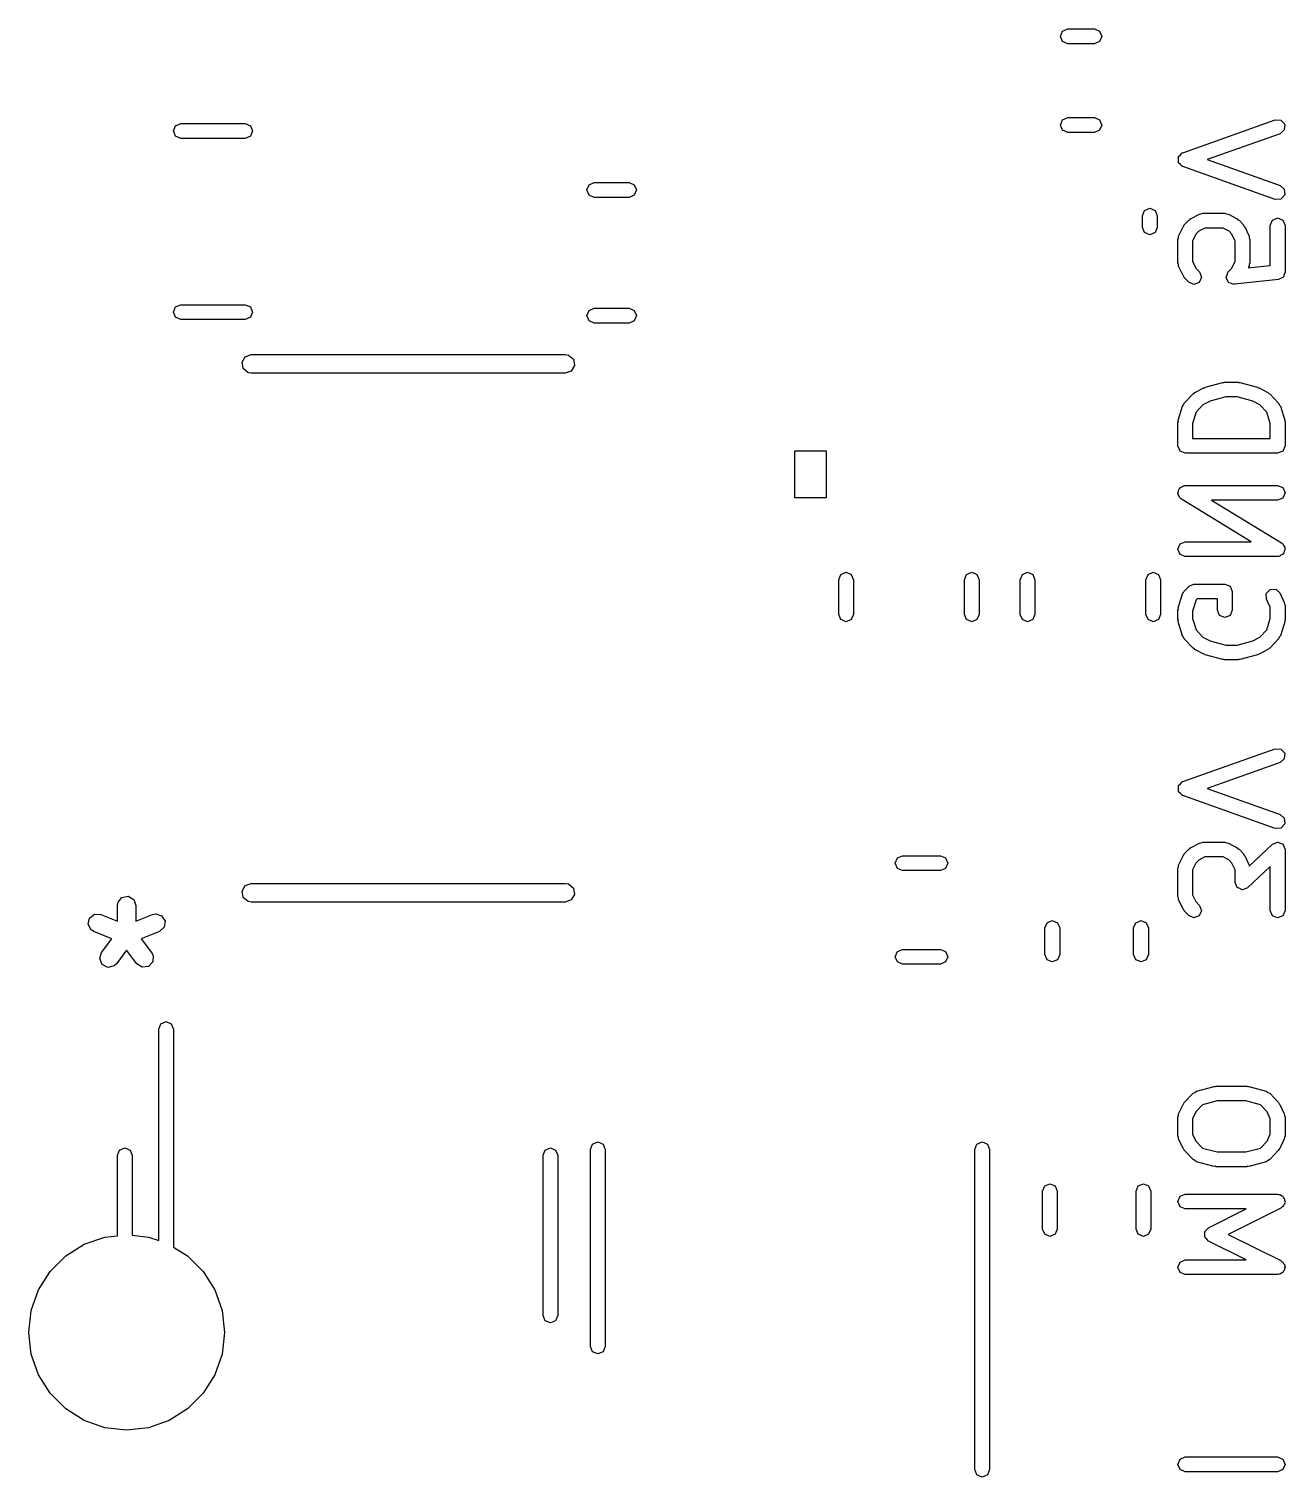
# Model space of a CAD drawing. Extents: x 128.4 to 153, y -58.4 to -34.5.
# Drawn here: x 142.84 to 153.04, y -46.92 to -35.17 of the extents above; entities that cross this region are included whole.
import ezdxf

# ---------------------------------------------------------------- set-up
doc = ezdxf.new("R2010")
doc.units = 0
doc.layers.add('BLACK', color=7, linetype='CONTINUOUS')

msp = doc.modelspace()

# ---------------------------------------------------------------- linework, layer by layer
at = {"layer": 'BLACK', "linetype": 'CONTINUOUS'}
for p, q in [((151.216, -35.227), (151.234, -35.1846)), ((151.234, -35.2694), (151.216, -35.227)), ((151.234, -35.1846), (151.276, -35.167)), ((151.276, -35.167), (151.492, -35.167)), ((151.492, -35.167), (151.534, -35.1846)), ((151.534, -35.1846), (151.552, -35.227)), ((151.552, -35.227), (151.534, -35.2694)), ((151.276, -35.287), (151.234, -35.2694)), ((151.492, -35.287), (151.276, -35.287)), ((151.534, -35.2694), (151.492, -35.287)), ((144.017, -35.995), (144.034, -35.9526)), ((144.034, -35.9526), (144.077, -35.935)), ((144.077, -35.935), (144.599, -35.935)), ((144.599, -35.935), (144.642, -35.9526)), ((144.642, -35.9526), (144.659, -35.995)), ((151.216, -35.947), (151.234, -35.9046)), ((151.234, -35.9894), (151.216, -35.947)), ((151.234, -35.9046), (151.276, -35.887)), ((151.276, -35.887), (151.492, -35.887)), ((151.492, -35.887), (151.534, -35.9046)), ((151.534, -35.9046), (151.552, -35.947)), ((151.552, -35.947), (151.534, -35.9894)), ((152.21, -36.1712), (152.96, -35.9046)), ((152.96, -35.9046), (153.006, -35.9069)), ((153.006, -35.9069), (153.037, -35.941)), ((153.037, -35.941), (153.034, -35.9869)), ((144.034, -36.0374), (144.017, -35.995)), ((144.077, -36.055), (144.034, -36.0374)), ((144.599, -36.055), (144.077, -36.055)), ((144.642, -36.0374), (144.599, -36.055)), ((144.659, -35.995), (144.642, -36.0374)), ((151.276, -36.007), (151.234, -35.9894)), ((151.492, -36.007), (151.276, -36.007)), ((151.534, -35.9894), (151.492, -36.007)), ((153, -36.0176), (152.409, -36.2278)), ((153.034, -35.9869), (153, -36.0176)), ((152.176, -36.202), (152.191, -36.1885)), ((152.176, -36.2053), (152.176, -36.202)), ((152.191, -36.1885), (152.204, -36.1736)), ((152.204, -36.1736), (152.208, -36.1734)), ((152.208, -36.1734), (152.21, -36.1712)), ((152.174, -36.2077), (152.176, -36.2053)), ((152.175, -36.2278), (152.174, -36.2077)), ((152.174, -36.2479), (152.175, -36.2278)), ((152.176, -36.2503), (152.174, -36.2479)), ((152.176, -36.2535), (152.176, -36.2503)), ((152.191, -36.267), (152.176, -36.2535)), ((152.204, -36.282), (152.191, -36.267)), ((152.208, -36.2821), (152.204, -36.282)), ((152.21, -36.2843), (152.208, -36.2821)), ((152.96, -36.551), (152.21, -36.2843)), ((152.409, -36.2278), (153, -36.4379)), ((147.373, -36.474), (147.391, -36.4316)), ((147.391, -36.4316), (147.433, -36.414)), ((147.433, -36.414), (147.715, -36.414)), ((147.715, -36.414), (147.757, -36.4316)), ((147.757, -36.4316), (147.775, -36.474)), ((153, -36.4379), (153.034, -36.4687)), ((147.391, -36.5164), (147.373, -36.474)), ((147.433, -36.534), (147.391, -36.5164)), ((147.715, -36.534), (147.433, -36.534)), ((147.757, -36.5164), (147.715, -36.534)), ((147.775, -36.474), (147.757, -36.5164)), ((153.006, -36.5486), (152.96, -36.551)), ((153.037, -36.5145), (153.006, -36.5486)), ((153.034, -36.4687), (153.037, -36.5145)), ((151.883, -36.6826), (151.9, -36.6402)), ((151.9, -36.6402), (151.943, -36.6226)), ((151.943, -36.6226), (151.985, -36.6402)), ((151.985, -36.6402), (152.003, -36.6826)), ((152.273, -36.7082), (152.345, -36.6701)), ((152.345, -36.6701), (152.359, -36.6686)), ((152.359, -36.6686), (152.373, -36.663)), ((152.373, -36.663), (152.552, -36.663)), ((152.552, -36.663), (152.565, -36.6686)), ((152.565, -36.6686), (152.58, -36.6701)), ((152.58, -36.6701), (152.651, -36.7082)), ((151.883, -36.7774), (151.883, -36.6826)), ((151.9, -36.8198), (151.883, -36.7774)), ((152.003, -36.7774), (151.985, -36.8198)), ((152.003, -36.6826), (152.003, -36.7774)), ((152.176, -36.8499), (152.212, -36.7737)), ((152.212, -36.7737), (152.219, -36.7672)), ((152.219, -36.7672), (152.222, -36.7582)), ((152.222, -36.7582), (152.258, -36.7201)), ((152.258, -36.7201), (152.267, -36.7159)), ((152.267, -36.7159), (152.273, -36.7082)), ((152.388, -36.783), (152.339, -36.8094)), ((152.537, -36.783), (152.388, -36.783)), ((152.586, -36.8094), (152.537, -36.783)), ((152.651, -36.7082), (152.658, -36.7159)), ((152.658, -36.7159), (152.667, -36.7201)), ((152.667, -36.7201), (152.702, -36.7582)), ((152.702, -36.7582), (152.706, -36.7672)), ((152.706, -36.7672), (152.713, -36.7737)), ((152.713, -36.7737), (152.749, -36.8499)), ((152.92, -36.7611), (152.938, -36.7187)), ((152.92, -37.0881), (152.92, -36.7611)), ((152.938, -36.7187), (152.98, -36.7011)), ((152.98, -36.7011), (153.023, -36.7187)), ((153.023, -36.7187), (153.04, -36.7611)), ((153.04, -36.7611), (153.04, -37.1421)), ((151.943, -36.8374), (151.9, -36.8198)), ((151.985, -36.8198), (151.943, -36.8374)), ((152.17, -36.8754), (152.175, -36.8632)), ((152.17, -37.0659), (152.17, -36.8754)), ((152.175, -36.8632), (152.176, -36.8499)), ((152.316, -36.8333), (152.29, -36.8888)), ((152.29, -36.8888), (152.29, -37.0525)), ((152.339, -36.8094), (152.316, -36.8333)), ((152.608, -36.8333), (152.586, -36.8094)), ((152.634, -36.8888), (152.608, -36.8333)), ((152.634, -37.0525), (152.634, -36.8888)), ((152.749, -36.8499), (152.749, -36.8632)), ((152.749, -36.8632), (152.754, -36.8754)), ((152.754, -36.8754), (152.754, -37.0659)), ((152.175, -37.0781), (152.17, -37.0659)), ((152.176, -37.0913), (152.175, -37.0781)), ((152.212, -37.1675), (152.176, -37.0913)), ((152.29, -37.0525), (152.316, -37.108)), ((152.316, -37.108), (152.345, -37.1391)), ((152.345, -37.1391), (152.362, -37.1821)), ((152.57, -37.1625), (152.576, -37.1425)), ((152.576, -37.1425), (152.578, -37.1413)), ((152.578, -37.1413), (152.579, -37.1391)), ((152.579, -37.1391), (152.608, -37.108)), ((152.608, -37.108), (152.634, -37.0525)), ((152.741, -37.1072), (152.92, -37.0881)), ((152.749, -37.0913), (152.741, -37.1072)), ((152.754, -37.0659), (152.749, -37.0781)), ((152.749, -37.0781), (152.749, -37.0913)), ((153.04, -37.1421), (153.032, -37.1606)), ((152.219, -37.1741), (152.212, -37.1675)), ((152.222, -37.1831), (152.219, -37.1741)), ((152.258, -37.2212), (152.222, -37.1831)), ((152.3, -37.2401), (152.258, -37.2212)), ((152.343, -37.2239), (152.3, -37.2401)), ((152.362, -37.1821), (152.343, -37.2239)), ((152.563, -37.1821), (152.57, -37.1625)), ((152.564, -37.1843), (152.563, -37.1821)), ((152.563, -37.1865), (152.564, -37.1843)), ((152.573, -37.2049), (152.563, -37.1865)), ((152.582, -37.2239), (152.573, -37.2049)), ((152.584, -37.2248), (152.582, -37.2239)), ((152.585, -37.2268), (152.584, -37.2248)), ((152.605, -37.2328), (152.585, -37.2268)), ((152.625, -37.2401), (152.605, -37.2328)), ((152.627, -37.2392), (152.625, -37.2401)), ((152.629, -37.2398), (152.627, -37.2392)), ((152.986, -37.2017), (152.629, -37.2398)), ((153.004, -37.1921), (152.986, -37.2017)), ((153.023, -37.1845), (153.004, -37.1921)), ((153.024, -37.1814), (153.023, -37.1845)), ((153.027, -37.1798), (153.024, -37.1814)), ((153.032, -37.1606), (153.027, -37.1798)), ((144.017, -37.465), (144.034, -37.4226)), ((144.034, -37.5074), (144.017, -37.465)), ((144.034, -37.4226), (144.077, -37.405)), ((144.077, -37.405), (144.599, -37.405)), ((144.599, -37.405), (144.642, -37.4226)), ((144.642, -37.4226), (144.659, -37.465)), ((144.659, -37.465), (144.642, -37.5074)), ((147.373, -37.494), (147.391, -37.4516)), ((147.391, -37.5364), (147.373, -37.494)), ((147.391, -37.4516), (147.433, -37.434)), ((147.433, -37.434), (147.715, -37.434)), ((147.715, -37.434), (147.757, -37.4516)), ((147.757, -37.4516), (147.775, -37.494)), ((147.775, -37.494), (147.757, -37.5364)), ((144.077, -37.525), (144.034, -37.5074)), ((144.599, -37.525), (144.077, -37.525)), ((144.642, -37.5074), (144.599, -37.525)), ((147.433, -37.554), (147.391, -37.5364)), ((147.715, -37.554), (147.433, -37.554)), ((147.757, -37.5364), (147.715, -37.554)), ((144.574, -37.8725), (144.6, -37.8273)), ((144.6, -37.8273), (144.649, -37.8095)), ((144.649, -37.8095), (147.197, -37.8095)), ((147.197, -37.8095), (147.223, -37.8141)), ((147.223, -37.8141), (147.263, -37.8476)), ((147.263, -37.8476), (147.272, -37.8989)), ((144.583, -37.9238), (144.574, -37.8725)), ((144.623, -37.9573), (144.583, -37.9238)), ((144.649, -37.9619), (144.623, -37.9573)), ((147.197, -37.9619), (144.649, -37.9619)), ((147.246, -37.9441), (147.197, -37.9619)), ((147.272, -37.8989), (147.246, -37.9441)), ((152.309, -38.1177), (152.38, -38.0796)), ((152.38, -38.0796), (152.388, -38.0789)), ((152.388, -38.0789), (152.393, -38.0746)), ((152.393, -38.0746), (152.536, -38.0365)), ((152.536, -38.0365), (152.544, -38.0375)), ((152.544, -38.0375), (152.552, -38.0344)), ((152.552, -38.0344), (152.659, -38.0344)), ((152.659, -38.0344), (152.666, -38.0375)), ((152.666, -38.0375), (152.674, -38.0365)), ((152.674, -38.0365), (152.817, -38.0746)), ((152.817, -38.0746), (152.823, -38.0789)), ((152.823, -38.0789), (152.83, -38.0796)), ((152.83, -38.0796), (152.901, -38.1177)), ((152.222, -38.2058), (152.293, -38.1296)), ((152.293, -38.1296), (152.303, -38.1255)), ((152.303, -38.1255), (152.309, -38.1177)), ((152.431, -38.1887), (152.374, -38.2189)), ((152.559, -38.1544), (152.431, -38.1887)), ((152.651, -38.1544), (152.559, -38.1544)), ((152.779, -38.1887), (152.651, -38.1544)), ((152.836, -38.2189), (152.779, -38.1887)), ((152.901, -38.1177), (152.908, -38.1255)), ((152.908, -38.1255), (152.917, -38.1296)), ((152.917, -38.1296), (152.988, -38.2058)), ((152.173, -38.3432), (152.209, -38.2289)), ((152.209, -38.2289), (152.217, -38.2185)), ((152.217, -38.2185), (152.222, -38.2058)), ((152.319, -38.2778), (152.29, -38.3703)), ((152.374, -38.2189), (152.319, -38.2778)), ((152.891, -38.2778), (152.836, -38.2189)), ((152.92, -38.3703), (152.891, -38.2778)), ((152.988, -38.2058), (152.993, -38.2185)), ((152.993, -38.2185), (153.002, -38.2289)), ((153.002, -38.2289), (153.037, -38.3432)), ((152.17, -38.3611), (152.174, -38.3525)), ((152.17, -38.5516), (152.17, -38.3611)), ((152.174, -38.3525), (152.173, -38.3432)), ((152.29, -38.3703), (152.29, -38.4916)), ((152.92, -38.4916), (152.92, -38.3703)), ((153.037, -38.3432), (153.037, -38.3525)), ((153.037, -38.3525), (153.04, -38.3611)), ((153.04, -38.3611), (153.04, -38.5516)), ((152.188, -38.594), (152.17, -38.5516)), ((152.29, -38.4916), (152.92, -38.4916)), ((153.04, -38.5516), (153.023, -38.594)), ((149.06, -38.9725), (149.06, -38.5915)), ((149.06, -38.5915), (149.314, -38.5915)), ((149.314, -38.5915), (149.314, -38.9725)), ((152.23, -38.6116), (152.188, -38.594)), ((152.98, -38.6116), (152.23, -38.6116)), ((153.023, -38.594), (152.98, -38.6116)), ((152.176, -38.9175), (152.179, -38.9013)), ((152.179, -38.9013), (152.185, -38.8969)), ((152.185, -38.8969), (152.188, -38.8901)), ((152.188, -38.8901), (152.203, -38.8839)), ((152.203, -38.8839), (152.216, -38.8742)), ((152.216, -38.8742), (152.223, -38.8754)), ((152.223, -38.8754), (152.23, -38.8725)), ((152.23, -38.8725), (152.98, -38.8725)), ((152.98, -38.8725), (153.023, -38.8901)), ((153.023, -38.8901), (153.04, -38.9325)), ((149.314, -38.9725), (149.06, -38.9725)), ((152.17, -38.9325), (152.176, -38.9175)), ((152.173, -38.9394), (152.17, -38.9325)), ((152.172, -38.9467), (152.173, -38.9394)), ((152.181, -38.9599), (152.172, -38.9467)), ((152.188, -38.975), (152.181, -38.9599)), ((152.195, -38.9778), (152.188, -38.975)), ((152.199, -38.9838), (152.195, -38.9778)), ((152.766, -39.3297), (152.199, -38.9838)), ((152.98, -38.9925), (152.444, -38.9925)), ((152.444, -38.9925), (153.011, -39.3385)), ((153.023, -38.975), (152.98, -38.9925)), ((153.04, -38.9325), (153.023, -38.975)), ((152.17, -39.3897), (152.188, -39.3473)), ((152.188, -39.3473), (152.23, -39.3297)), ((152.23, -39.3297), (152.766, -39.3297)), ((153.011, -39.3385), (153.016, -39.3444)), ((153.016, -39.3444), (153.023, -39.3473)), ((153.023, -39.3473), (153.029, -39.3623)), ((153.029, -39.3623), (153.038, -39.3755)), ((153.038, -39.3755), (153.037, -39.3828)), ((152.188, -39.4321), (152.17, -39.3897)), ((152.23, -39.4497), (152.188, -39.4321)), ((152.98, -39.4497), (152.23, -39.4497)), ((152.987, -39.4469), (152.98, -39.4497)), ((152.994, -39.448), (152.987, -39.4469)), ((153.007, -39.4384), (152.994, -39.448)), ((153.023, -39.4321), (153.007, -39.4384)), ((153.025, -39.4253), (153.023, -39.4321)), ((153.031, -39.4209), (153.025, -39.4253)), ((153.034, -39.4048), (153.031, -39.4209)), ((153.04, -39.3897), (153.034, -39.4048)), ((153.037, -39.3828), (153.04, -39.3897)), ((149.417, -39.6374), (149.435, -39.595)), ((149.435, -39.595), (149.477, -39.5774)), ((149.477, -39.5774), (149.519, -39.595)), ((149.519, -39.595), (149.537, -39.6374)), ((150.437, -39.6374), (150.455, -39.595)), ((150.455, -39.595), (150.497, -39.5774)), ((150.497, -39.5774), (150.539, -39.595)), ((150.539, -39.595), (150.557, -39.6374)), ((150.89, -39.6374), (150.908, -39.595)), ((150.908, -39.595), (150.95, -39.5774)), ((150.95, -39.5774), (150.993, -39.595)), ((150.993, -39.595), (151.01, -39.6374)), ((151.91, -39.6374), (151.928, -39.595)), ((151.928, -39.595), (151.97, -39.5774)), ((151.97, -39.5774), (152.013, -39.595)), ((152.013, -39.595), (152.03, -39.6374)), ((149.417, -39.9186), (149.417, -39.6374)), ((149.537, -39.6374), (149.537, -39.9186)), ((150.437, -39.9186), (150.437, -39.6374)), ((150.557, -39.6374), (150.557, -39.9186)), ((150.89, -39.9186), (150.89, -39.6374)), ((151.01, -39.6374), (151.01, -39.9186)), ((151.91, -39.9186), (151.91, -39.6374)), ((152.03, -39.6374), (152.03, -39.9186)), ((152.222, -39.7296), (152.258, -39.6915)), ((152.258, -39.6915), (152.259, -39.6911)), ((152.259, -39.6901), (152.28, -39.6817)), ((152.259, -39.6911), (152.259, -39.6901)), ((152.28, -39.6817), (152.3, -39.6726)), ((152.3, -39.6726), (152.301, -39.6729)), ((152.301, -39.6729), (152.302, -39.6725)), ((152.302, -39.6725), (152.552, -39.6725)), ((152.552, -39.6725), (152.594, -39.6901)), ((152.594, -39.6901), (152.612, -39.7325)), ((152.888, -39.7502), (152.919, -39.7163)), ((152.919, -39.7163), (152.965, -39.7142)), ((152.965, -39.7142), (152.999, -39.7452)), ((152.173, -39.867), (152.209, -39.7527)), ((152.209, -39.7527), (152.217, -39.7423)), ((152.217, -39.7423), (152.222, -39.7296)), ((152.319, -39.8016), (152.29, -39.8941)), ((152.328, -39.7925), (152.319, -39.8016)), ((152.492, -39.7925), (152.328, -39.7925)), ((152.492, -39.8849), (152.492, -39.7925)), ((152.612, -39.7325), (152.612, -39.8849)), ((152.89, -39.7961), (152.888, -39.7502)), ((152.92, -39.8602), (152.89, -39.7961)), ((152.999, -39.7452), (153.034, -39.8214)), ((153.034, -39.8214), (153.035, -39.8346)), ((153.035, -39.8346), (153.04, -39.8468)), ((149.435, -39.961), (149.417, -39.9186)), ((149.477, -39.9786), (149.435, -39.961)), ((149.519, -39.961), (149.477, -39.9786)), ((149.537, -39.9186), (149.519, -39.961)), ((150.455, -39.961), (150.437, -39.9186)), ((150.497, -39.9786), (150.455, -39.961)), ((150.539, -39.961), (150.497, -39.9786)), ((150.557, -39.9186), (150.539, -39.961)), ((150.908, -39.961), (150.89, -39.9186)), ((150.95, -39.9786), (150.908, -39.961)), ((150.993, -39.961), (150.95, -39.9786)), ((151.01, -39.9186), (150.993, -39.961)), ((151.928, -39.961), (151.91, -39.9186)), ((151.97, -39.9786), (151.928, -39.961)), ((152.013, -39.961), (151.97, -39.9786)), ((152.03, -39.9186), (152.013, -39.961)), ((152.17, -39.8849), (152.174, -39.8763)), ((152.17, -39.9611), (152.17, -39.8849)), ((152.174, -39.9697), (152.17, -39.9611)), ((152.174, -39.8763), (152.173, -39.867)), ((152.29, -39.8941), (152.29, -39.952)), ((152.29, -39.952), (152.319, -40.0444)), ((152.509, -39.9273), (152.492, -39.8849)), ((152.552, -39.9449), (152.509, -39.9273)), ((152.594, -39.9273), (152.552, -39.9449)), ((152.612, -39.8849), (152.594, -39.9273)), ((152.891, -40.0444), (152.92, -39.952)), ((152.92, -39.952), (152.92, -39.8602)), ((153.04, -39.9611), (153.037, -39.9697)), ((153.04, -39.8468), (153.04, -39.9611)), ((152.173, -39.979), (152.174, -39.9697)), ((152.209, -40.0933), (152.173, -39.979)), ((152.319, -40.0444), (152.374, -40.1033)), ((152.836, -40.1033), (152.891, -40.0444)), ((153.037, -39.979), (153.002, -40.0933)), ((153.037, -39.9697), (153.037, -39.979)), ((152.217, -40.1037), (152.209, -40.0933)), ((152.222, -40.1164), (152.217, -40.1037)), ((152.293, -40.1926), (152.222, -40.1164)), ((152.303, -40.1968), (152.293, -40.1926)), ((152.309, -40.2045), (152.303, -40.1968)), ((152.374, -40.1033), (152.431, -40.1335)), ((152.431, -40.1335), (152.559, -40.1678)), ((152.559, -40.1678), (152.651, -40.1678)), ((152.651, -40.1678), (152.779, -40.1335)), ((152.779, -40.1335), (152.836, -40.1033)), ((152.908, -40.1968), (152.901, -40.2045)), ((152.917, -40.1926), (152.908, -40.1968)), ((152.988, -40.1164), (152.917, -40.1926)), ((152.993, -40.1037), (152.988, -40.1164)), ((153.002, -40.0933), (152.993, -40.1037)), ((152.38, -40.2426), (152.309, -40.2045)), ((152.388, -40.2433), (152.38, -40.2426)), ((152.393, -40.2477), (152.388, -40.2433)), ((152.536, -40.2858), (152.393, -40.2477)), ((152.544, -40.2847), (152.536, -40.2858)), ((152.552, -40.2878), (152.544, -40.2847)), ((152.659, -40.2878), (152.552, -40.2878)), ((152.666, -40.2847), (152.659, -40.2878)), ((152.674, -40.2858), (152.666, -40.2847)), ((152.817, -40.2477), (152.674, -40.2858)), ((152.823, -40.2433), (152.817, -40.2477)), ((152.83, -40.2426), (152.823, -40.2433)), ((152.901, -40.2045), (152.83, -40.2426)), ((152.21, -41.276), (152.96, -41.0093)), ((152.96, -41.0093), (153.006, -41.0117)), ((153.006, -41.0117), (153.037, -41.0458)), ((153, -41.1224), (152.409, -41.3325)), ((153.034, -41.0916), (153, -41.1224)), ((153.037, -41.0458), (153.034, -41.0916)), ((152.174, -41.3124), (152.176, -41.31)), ((152.175, -41.3325), (152.174, -41.3124)), ((152.174, -41.3526), (152.175, -41.3325)), ((152.176, -41.3551), (152.174, -41.3526)), ((152.176, -41.3068), (152.191, -41.2933)), ((152.176, -41.31), (152.176, -41.3068)), ((152.176, -41.3583), (152.176, -41.3551)), ((152.191, -41.3718), (152.176, -41.3583)), ((152.191, -41.2933), (152.204, -41.2784)), ((152.204, -41.3867), (152.191, -41.3718)), ((152.204, -41.2784), (152.208, -41.2782)), ((152.208, -41.2782), (152.21, -41.276)), ((152.409, -41.3325), (153, -41.5427)), ((152.208, -41.3869), (152.204, -41.3867)), ((152.21, -41.3891), (152.208, -41.3869)), ((152.96, -41.6557), (152.21, -41.3891)), ((153, -41.5427), (153.034, -41.5734)), ((153.034, -41.5734), (153.037, -41.6193)), ((153.006, -41.6534), (152.96, -41.6557)), ((153.037, -41.6193), (153.006, -41.6534)), ((152.222, -41.8629), (152.258, -41.8248)), ((152.258, -41.8248), (152.267, -41.8207)), ((152.267, -41.8207), (152.273, -41.8129)), ((152.273, -41.8129), (152.345, -41.7748)), ((152.345, -41.7748), (152.359, -41.7734)), ((152.359, -41.7734), (152.373, -41.7678)), ((152.373, -41.7678), (152.552, -41.7678)), ((152.552, -41.7678), (152.565, -41.7734)), ((152.565, -41.7734), (152.58, -41.7748)), ((152.58, -41.7748), (152.651, -41.8129)), ((152.651, -41.8129), (152.658, -41.8207)), ((152.658, -41.8207), (152.667, -41.8248)), ((152.667, -41.8248), (152.702, -41.8629)), ((152.749, -41.9614), (152.939, -41.7839)), ((152.939, -41.7839), (152.96, -41.7762)), ((152.96, -41.7762), (152.98, -41.7678)), ((152.98, -41.7678), (152.981, -41.7682)), ((152.981, -41.7682), (152.982, -41.7678)), ((152.982, -41.7678), (153.002, -41.7769)), ((153.002, -41.7769), (153.023, -41.7854)), ((153.023, -41.7854), (153.023, -41.7864)), ((153.023, -41.7864), (153.024, -41.7868)), ((153.024, -41.7868), (153.032, -41.8074)), ((153.032, -41.8074), (153.04, -41.8278)), ((153.04, -41.8278), (153.04, -42.323)), ((149.875, -41.938), (149.893, -41.8956)), ((149.893, -41.9804), (149.875, -41.938)), ((149.893, -41.8956), (149.935, -41.878)), ((149.935, -41.878), (150.242, -41.878)), ((150.242, -41.878), (150.285, -41.8956)), ((150.285, -41.8956), (150.302, -41.938)), ((150.302, -41.938), (150.285, -41.9804)), ((152.175, -41.9679), (152.176, -41.9547)), ((152.176, -41.9547), (152.212, -41.8785)), ((152.212, -41.8785), (152.219, -41.872)), ((152.219, -41.872), (152.222, -41.8629)), ((152.316, -41.9381), (152.29, -41.9935)), ((152.339, -41.9141), (152.316, -41.9381)), ((152.388, -41.8878), (152.339, -41.9141)), ((152.537, -41.8878), (152.388, -41.8878)), ((152.586, -41.9141), (152.537, -41.8878)), ((152.608, -41.9381), (152.586, -41.9141)), ((152.634, -41.9935), (152.608, -41.9381)), ((152.702, -41.8629), (152.706, -41.872)), ((152.706, -41.872), (152.713, -41.8785)), ((152.713, -41.8785), (152.749, -41.9547)), ((152.749, -41.9547), (152.749, -41.9614)), ((149.935, -41.998), (149.893, -41.9804)), ((150.242, -41.998), (149.935, -41.998)), ((150.285, -41.9804), (150.242, -41.998)), ((152.17, -41.9802), (152.175, -41.9679)), ((152.17, -42.2087), (152.17, -41.9802)), ((152.29, -41.9935), (152.29, -42.1954)), ((152.634, -42.0944), (152.634, -41.9935)), ((152.92, -41.9659), (152.735, -42.1383)), ((152.92, -42.323), (152.92, -41.9659)), ((144.574, -42.1651), (144.6, -42.1199)), ((144.583, -42.2164), (144.574, -42.1651)), ((144.6, -42.1199), (144.649, -42.1021)), ((144.649, -42.1021), (147.197, -42.1021)), ((147.197, -42.1021), (147.223, -42.1067)), ((147.223, -42.1067), (147.263, -42.1402)), ((147.272, -42.1915), (147.246, -42.2367)), ((147.263, -42.1402), (147.272, -42.1915)), ((152.29, -42.1954), (152.316, -42.2508)), ((152.643, -42.1148), (152.634, -42.0944)), ((152.651, -42.1354), (152.643, -42.1148)), ((152.652, -42.1358), (152.651, -42.1354)), ((152.652, -42.1369), (152.652, -42.1358)), ((152.672, -42.1453), (152.652, -42.1369)), ((152.692, -42.1544), (152.672, -42.1453)), ((152.693, -42.154), (152.692, -42.1544)), ((152.694, -42.1544), (152.693, -42.154)), ((152.715, -42.146), (152.694, -42.1544)), ((152.735, -42.1383), (152.715, -42.146)), ((143.562, -42.2808), (143.567, -42.2552)), ((143.562, -42.4081), (143.562, -42.2808)), ((143.567, -42.2552), (143.599, -42.2159)), ((143.599, -42.2159), (143.65, -42.207)), ((143.65, -42.207), (143.694, -42.2326)), ((143.694, -42.2326), (143.712, -42.2808)), ((143.712, -42.2808), (143.712, -42.4081)), ((144.623, -42.2499), (144.583, -42.2164)), ((144.649, -42.2545), (144.623, -42.2499)), ((147.197, -42.2545), (144.649, -42.2545)), ((147.246, -42.2367), (147.197, -42.2545)), ((152.175, -42.221), (152.17, -42.2087)), ((152.176, -42.2342), (152.175, -42.221)), ((152.212, -42.3104), (152.176, -42.2342)), ((152.219, -42.3169), (152.212, -42.3104)), ((152.316, -42.2508), (152.345, -42.282)), ((152.345, -42.282), (152.362, -42.325)), ((143.325, -42.4344), (143.335, -42.3842)), ((143.335, -42.3842), (143.375, -42.3524)), ((143.375, -42.3524), (143.427, -42.354)), ((143.427, -42.354), (143.562, -42.4081)), ((143.712, -42.4081), (143.847, -42.354)), ((143.847, -42.354), (143.873, -42.3487)), ((143.873, -42.3487), (143.921, -42.3647)), ((143.921, -42.3647), (143.949, -42.4083)), ((143.949, -42.4083), (143.941, -42.4591)), ((151.091, -42.4642), (151.109, -42.4217)), ((151.109, -42.4217), (151.151, -42.4042)), ((151.151, -42.4042), (151.193, -42.4217)), ((151.193, -42.4217), (151.211, -42.4642)), ((151.811, -42.4642), (151.829, -42.4217)), ((151.829, -42.4217), (151.871, -42.4042)), ((151.871, -42.4042), (151.913, -42.4217)), ((151.913, -42.4217), (151.931, -42.4642)), ((152.222, -42.326), (152.219, -42.3169)), ((152.258, -42.3641), (152.222, -42.326)), ((152.3, -42.383), (152.258, -42.3641)), ((152.343, -42.3668), (152.3, -42.383)), ((152.362, -42.325), (152.343, -42.3668)), ((152.938, -42.3654), (152.92, -42.323)), ((152.98, -42.383), (152.938, -42.3654)), ((153.023, -42.3654), (152.98, -42.383)), ((153.04, -42.323), (153.023, -42.3654)), ((143.349, -42.4796), (143.325, -42.4344)), ((143.371, -42.4933), (143.349, -42.4796)), ((143.518, -42.5522), (143.371, -42.4933)), ((143.903, -42.4933), (143.756, -42.5522)), ((143.941, -42.4591), (143.903, -42.4933)), ((151.091, -42.6798), (151.091, -42.4642)), ((151.211, -42.4642), (151.211, -42.6798)), ((151.811, -42.6798), (151.811, -42.4642)), ((151.931, -42.4642), (151.931, -42.6798)), ((143.419, -42.7135), (143.434, -42.6644)), ((143.434, -42.6644), (143.518, -42.5522)), ((143.637, -42.6439), (143.554, -42.7544)), ((143.72, -42.7544), (143.637, -42.6439)), ((143.756, -42.5522), (143.84, -42.6644)), ((143.84, -42.6644), (143.852, -42.6876)), ((149.875, -42.698), (149.893, -42.6556)), ((149.893, -42.6556), (149.935, -42.638)), ((149.935, -42.638), (150.242, -42.638)), ((150.242, -42.638), (150.285, -42.6556)), ((150.285, -42.6556), (150.302, -42.698)), ((143.439, -42.7607), (143.419, -42.7135)), ((143.485, -42.7839), (143.439, -42.7607)), ((143.535, -42.7722), (143.485, -42.7839)), ((143.554, -42.7544), (143.535, -42.7722)), ((143.763, -42.7824), (143.72, -42.7544)), ((143.814, -42.7763), (143.763, -42.7824)), ((143.849, -42.7389), (143.814, -42.7763)), ((143.852, -42.6876), (143.849, -42.7389)), ((149.893, -42.7404), (149.875, -42.698)), ((149.935, -42.758), (149.893, -42.7404)), ((150.242, -42.758), (149.935, -42.758)), ((150.285, -42.7404), (150.242, -42.758)), ((150.302, -42.698), (150.285, -42.7404)), ((151.109, -42.7223), (151.091, -42.6798)), ((151.151, -42.7398), (151.109, -42.7223)), ((151.193, -42.7223), (151.151, -42.7398)), ((151.211, -42.6798), (151.193, -42.7223)), ((151.829, -42.7223), (151.811, -42.6798)), ((151.871, -42.7398), (151.829, -42.7223)), ((151.913, -42.7223), (151.871, -42.7398)), ((151.931, -42.6798), (151.913, -42.7223)), ((143.897, -43.2846), (143.914, -43.2422)), ((143.914, -43.2422), (143.957, -43.2246)), ((143.957, -43.2246), (143.999, -43.2422)), ((143.999, -43.2422), (144.017, -43.2846)), ((143.897, -44.9596), (143.897, -43.2846)), ((144.017, -43.2846), (144.017, -44.9596)), ((152.222, -43.882), (152.293, -43.8058)), ((152.293, -43.8058), (152.309, -43.7989)), ((152.309, -43.7989), (152.322, -43.7889)), ((152.322, -43.7889), (152.465, -43.7508)), ((152.465, -43.7508), (152.473, -43.7518)), ((152.473, -43.7518), (152.48, -43.7487)), ((152.48, -43.7487), (152.73, -43.7487)), ((152.73, -43.7487), (152.738, -43.7518)), ((152.738, -43.7518), (152.746, -43.7508)), ((152.746, -43.7508), (152.888, -43.7889)), ((152.888, -43.7889), (152.902, -43.7989)), ((152.902, -43.7989), (152.917, -43.8058)), ((152.917, -43.8058), (152.988, -43.882)), ((152.176, -43.9737), (152.212, -43.8976)), ((152.212, -43.8976), (152.219, -43.891)), ((152.219, -43.891), (152.222, -43.882)), ((152.316, -43.9571), (152.29, -44.0126)), ((152.369, -43.9004), (152.316, -43.9571)), ((152.488, -43.8687), (152.369, -43.9004)), ((152.722, -43.8687), (152.488, -43.8687)), ((152.841, -43.9004), (152.722, -43.8687)), ((152.894, -43.9571), (152.841, -43.9004)), ((152.92, -44.0126), (152.894, -43.9571)), ((152.988, -43.882), (152.992, -43.891)), ((152.992, -43.891), (152.999, -43.8976)), ((152.999, -43.8976), (153.034, -43.9737)), ((152.17, -43.9992), (152.175, -43.987)), ((152.17, -44.1516), (152.17, -43.9992)), ((152.175, -43.987), (152.176, -43.9737)), ((152.29, -44.0126), (152.29, -44.1382)), ((152.92, -44.1382), (152.92, -44.0126)), ((153.034, -43.9737), (153.035, -43.987)), ((153.035, -43.987), (153.04, -43.9992)), ((153.04, -43.9992), (153.04, -44.1516)), ((152.175, -44.1638), (152.17, -44.1516)), ((152.176, -44.1771), (152.175, -44.1638)), ((152.212, -44.2532), (152.176, -44.1771)), ((152.29, -44.1382), (152.316, -44.1937)), ((152.316, -44.1937), (152.369, -44.2504)), ((152.841, -44.2504), (152.894, -44.1937)), ((152.894, -44.1937), (152.92, -44.1382)), ((153.034, -44.1771), (152.999, -44.2532)), ((153.035, -44.1638), (153.034, -44.1771)), ((153.04, -44.1516), (153.035, -44.1638)), ((143.562, -44.3096), (143.58, -44.2672)), ((143.562, -44.9596), (143.562, -44.3096)), ((143.58, -44.2672), (143.622, -44.2496)), ((143.622, -44.2496), (143.665, -44.2672)), ((143.665, -44.2672), (143.682, -44.3096)), ((143.682, -44.3096), (143.682, -44.9587)), ((147.017, -44.3096), (147.034, -44.2672)), ((147.017, -44.9596), (147.017, -44.3096)), ((147.034, -44.2672), (147.077, -44.2496)), ((147.077, -44.2496), (147.119, -44.2672)), ((147.119, -44.2672), (147.137, -44.3096)), ((147.137, -44.3096), (147.137, -44.9596)), ((147.402, -44.2612), (147.419, -44.2188)), ((147.402, -45.0612), (147.402, -44.2612)), ((147.419, -44.2188), (147.462, -44.2012)), ((147.462, -44.2012), (147.504, -44.2188)), ((147.504, -44.2188), (147.522, -44.2612)), ((147.522, -44.2612), (147.522, -45.0612)), ((150.522, -44.2612), (150.539, -44.2188)), ((150.522, -45.0612), (150.522, -44.2612)), ((150.539, -44.2188), (150.582, -44.2012)), ((150.582, -44.2012), (150.624, -44.2188)), ((150.624, -44.2188), (150.642, -44.2612)), ((150.642, -44.2612), (150.642, -45.0612)), ((152.219, -44.2598), (152.212, -44.2532)), ((152.222, -44.2688), (152.219, -44.2598)), ((152.293, -44.345), (152.222, -44.2688)), ((152.369, -44.2504), (152.488, -44.2821)), ((152.488, -44.2821), (152.722, -44.2821)), ((152.722, -44.2821), (152.841, -44.2504)), ((152.988, -44.2688), (152.917, -44.345)), ((152.992, -44.2598), (152.988, -44.2688)), ((152.999, -44.2532), (152.992, -44.2598)), ((152.309, -44.3518), (152.293, -44.345)), ((152.322, -44.3619), (152.309, -44.3518)), ((152.465, -44.4), (152.322, -44.3619)), ((152.473, -44.399), (152.465, -44.4)), ((152.48, -44.4021), (152.473, -44.399)), ((152.73, -44.4021), (152.48, -44.4021)), ((152.738, -44.399), (152.73, -44.4021)), ((152.746, -44.4), (152.738, -44.399)), ((152.888, -44.3619), (152.746, -44.4)), ((152.902, -44.3519), (152.888, -44.3619)), ((152.917, -44.345), (152.902, -44.3519)), ((151.089, -44.5583), (151.131, -44.5408)), ((151.131, -44.5408), (151.173, -44.5583)), ((151.849, -44.5583), (151.891, -44.5408)), ((151.891, -44.5408), (151.933, -44.5583)), ((151.071, -44.6008), (151.089, -44.5583)), ((151.071, -44.908), (151.071, -44.6008)), ((151.173, -44.5583), (151.191, -44.6008)), ((151.191, -44.6008), (151.191, -44.908)), ((151.831, -44.6008), (151.849, -44.5583)), ((151.831, -44.908), (151.831, -44.6008)), ((151.933, -44.5583), (151.951, -44.6008)), ((151.951, -44.6008), (151.951, -44.908)), ((152.17, -44.6849), (152.188, -44.6425)), ((152.188, -44.6425), (152.23, -44.6249)), ((152.23, -44.6249), (152.98, -44.6249)), ((152.98, -44.6249), (152.989, -44.6287)), ((152.989, -44.6287), (152.999, -44.628)), ((152.999, -44.628), (153.01, -44.6372)), ((153.01, -44.6372), (153.023, -44.6425)), ((153.023, -44.6425), (153.026, -44.6517)), ((153.026, -44.6517), (153.034, -44.6582)), ((153.034, -44.6582), (153.035, -44.6721)), ((152.188, -44.7273), (152.17, -44.6849)), ((152.23, -44.7449), (152.188, -44.7273)), ((152.725, -44.7449), (152.23, -44.7449)), ((152.418, -44.8979), (152.725, -44.7449)), ((153.007, -44.7386), (152.579, -44.9516)), ((153.013, -44.7311), (153.007, -44.7386)), ((153.023, -44.7273), (153.013, -44.7311)), ((153.028, -44.7145), (153.023, -44.7273)), ((153.037, -44.704), (153.028, -44.7145)), ((153.035, -44.6721), (153.04, -44.6849)), ((153.04, -44.6849), (153.036, -44.6941)), ((153.036, -44.6941), (153.037, -44.704)), ((152.405, -44.9123), (152.418, -44.8979)), ((143.293, -45.0322), (143.46, -44.9735)), ((143.46, -44.9735), (143.562, -44.962)), ((143.562, -44.962), (143.562, -44.9596)), ((143.682, -44.9587), (143.814, -44.9735)), ((143.814, -44.9735), (143.897, -45.0025)), ((143.897, -45.0025), (143.897, -44.9596)), ((144.017, -44.9596), (144.017, -45.0544)), ((147.017, -45.6096), (147.017, -44.9596)), ((147.137, -44.9596), (147.137, -45.6096)), ((151.089, -44.9505), (151.071, -44.908)), ((151.131, -44.968), (151.089, -44.9505)), ((151.173, -44.9505), (151.131, -44.968)), ((151.191, -44.908), (151.173, -44.9505)), ((151.849, -44.9505), (151.831, -44.908)), ((151.891, -44.968), (151.849, -44.9505)), ((151.933, -44.9505), (151.891, -44.968)), ((151.951, -44.908), (151.933, -44.9505)), ((152.388, -44.9325), (152.39, -44.9292)), ((152.389, -44.9516), (152.388, -44.9325)), ((152.388, -44.9707), (152.389, -44.9516)), ((152.39, -44.974), (152.388, -44.9707)), ((152.39, -44.9292), (152.391, -44.9249)), ((152.391, -44.9783), (152.39, -44.974)), ((152.391, -44.9249), (152.405, -44.9123)), ((152.405, -44.9909), (152.391, -44.9783)), ((152.418, -45.0053), (152.405, -44.9909)), ((152.725, -45.1583), (152.418, -45.0053)), ((152.579, -44.9516), (153.007, -45.1645)), ((143.017, -45.2523), (143.142, -45.1267)), ((143.142, -45.1267), (143.293, -45.0322)), ((144.017, -45.0544), (144.132, -45.1267)), ((144.132, -45.1267), (144.257, -45.2523)), ((147.402, -45.8612), (147.402, -45.0612)), ((147.522, -45.0612), (147.522, -45.8612)), ((150.522, -46.8612), (150.522, -45.0612)), ((150.642, -45.0612), (150.642, -46.8612)), ((142.922, -45.4027), (143.017, -45.2523)), ((144.257, -45.2523), (144.352, -45.4027)), ((152.17, -45.2183), (152.188, -45.1758)), ((152.188, -45.2607), (152.17, -45.2183)), ((152.188, -45.1758), (152.23, -45.1583)), ((152.23, -45.1583), (152.725, -45.1583)), ((153.007, -45.1645), (153.013, -45.172)), ((153.013, -45.172), (153.023, -45.1758)), ((153.023, -45.1758), (153.028, -45.1887)), ((153.026, -45.2515), (153.023, -45.2607)), ((153.034, -45.245), (153.026, -45.2515)), ((153.028, -45.1887), (153.037, -45.1992)), ((153.035, -45.2311), (153.034, -45.245)), ((153.04, -45.2183), (153.035, -45.2311)), ((153.037, -45.1992), (153.036, -45.2091)), ((153.036, -45.2091), (153.04, -45.2183)), ((152.23, -45.2783), (152.188, -45.2607)), ((152.98, -45.2783), (152.23, -45.2783)), ((152.989, -45.2745), (152.98, -45.2783)), ((152.999, -45.2751), (152.989, -45.2745)), ((153.01, -45.266), (152.999, -45.2751)), ((153.023, -45.2607), (153.01, -45.266)), ((142.863, -45.5704), (142.922, -45.4027)), ((144.352, -45.4027), (144.411, -45.5704)), ((142.844, -45.747), (142.863, -45.5704)), ((144.411, -45.5704), (144.43, -45.747)), ((147.034, -45.652), (147.017, -45.6096)), ((147.077, -45.6696), (147.034, -45.652)), ((147.119, -45.652), (147.077, -45.6696)), ((147.137, -45.6096), (147.119, -45.652)), ((142.863, -45.9236), (142.844, -45.747)), ((144.43, -45.747), (144.411, -45.9236)), ((142.922, -46.0913), (142.863, -45.9236)), ((144.411, -45.9236), (144.352, -46.0913)), ((147.419, -45.9036), (147.402, -45.8612)), ((147.462, -45.9212), (147.419, -45.9036)), ((147.504, -45.9036), (147.462, -45.9212)), ((147.522, -45.8612), (147.504, -45.9036)), ((143.017, -46.2417), (142.922, -46.0913)), ((144.352, -46.0913), (144.257, -46.2417)), ((143.142, -46.3673), (143.017, -46.2417)), ((144.257, -46.2417), (144.132, -46.3673)), ((143.293, -46.4618), (143.142, -46.3673)), ((144.132, -46.3673), (143.981, -46.4618)), ((143.46, -46.5205), (143.293, -46.4618)), ((143.637, -46.5404), (143.46, -46.5205)), ((143.814, -46.5205), (143.637, -46.5404)), ((143.981, -46.4618), (143.814, -46.5205)), ((152.17, -46.8183), (152.188, -46.7758)), ((152.188, -46.7758), (152.23, -46.7583)), ((152.23, -46.7583), (152.98, -46.7583)), ((152.98, -46.7583), (153.023, -46.7758)), ((153.023, -46.7758), (153.04, -46.8183)), ((150.539, -46.9036), (150.522, -46.8612)), ((150.642, -46.8612), (150.624, -46.9036)), ((152.188, -46.8607), (152.17, -46.8183)), ((152.23, -46.8783), (152.188, -46.8607)), ((152.98, -46.8783), (152.23, -46.8783)), ((153.023, -46.8607), (152.98, -46.8783)), ((153.04, -46.8183), (153.023, -46.8607)), ((150.582, -46.9212), (150.539, -46.9036)), ((150.624, -46.9036), (150.582, -46.9212))]:
    msp.add_line(p, q, dxfattribs=at)

doc.saveas('drawing.dxf')
